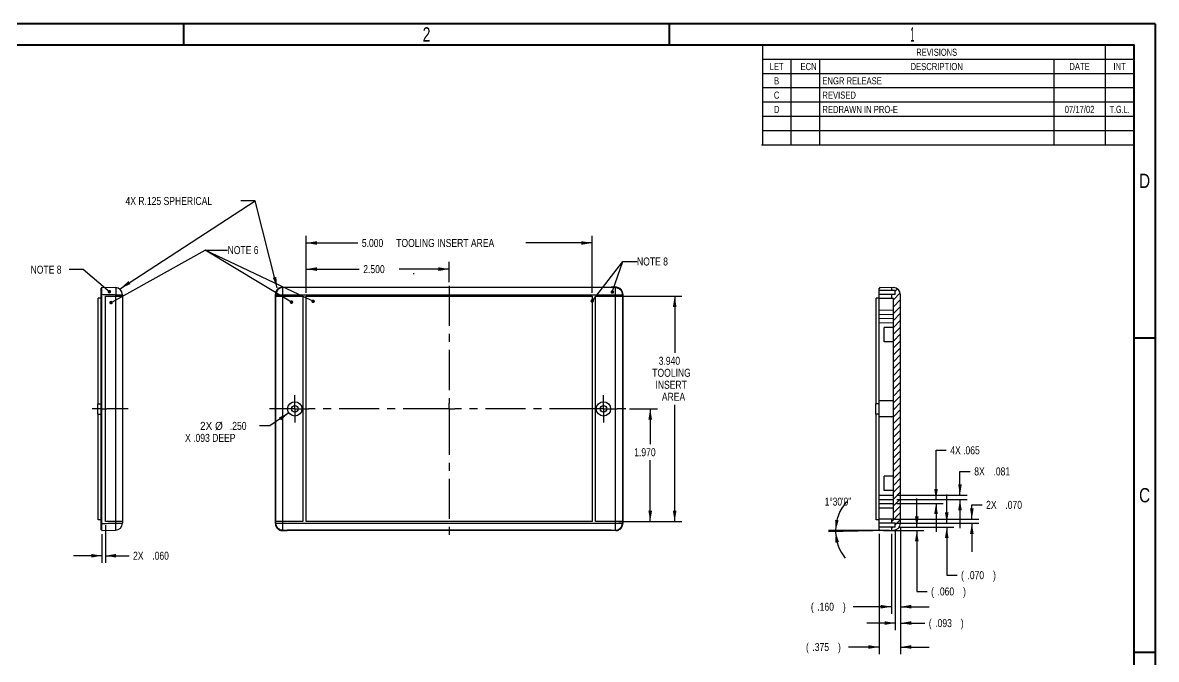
# Model space of a CAD drawing. Extents: x 0.7 to 34.8, y 0.4 to 22.5.
# Drawn here: x 14.93 to 34.77, y 11.38 to 22.52 of the extents above; entities that cross this region are included whole.
import ezdxf
from ezdxf.enums import TextEntityAlignment as Align

# ---------------------------------------------------------------- set-up
doc = ezdxf.new("R2010")
doc.units = 0
doc.header["$LTSCALE"] = 1.87
doc.header["$MEASUREMENT"] = 0
doc.linetypes.add('CENTER', pattern=[0.6, 0.375, -0.075, 0.075, -0.075])
doc.linetypes.add('PHANTOM', pattern=[0.8, 0.45, -0.05, 0.1, -0.05, 0.1, -0.05])
doc.layers.get('0').update_dxf_attribs({"linetype": 'CONTINUOUS'})
for name, color, linetype in [('5_ALL_CURVES', 7, 'CONTINUOUS'), ('8_ALL_NOTES_BALLOONS_SYMBOLS_GT', 7, 'CONTINUOUS'), ('DEFAULT_1', 7, 'CENTER'), ('DIMS-ALL', 7, 'CONTINUOUS')]:
    doc.layers.add(name, color=color, linetype=linetype)
doc.styles.get("Standard").update_dxf_attribs({"font": 'txt', "width": 0.8})
doc.styles.add('TEXTSTYLE_1', font='txt', dxfattribs={"width": 0.8})
doc.dimstyles.new('DIMSTYLE_1', dxfattribs={"dimtxt": 0.14, "dimasz": 0.1875, "dimexe": 0.18, "dimexo": 0.0625, "dimgap": 0.09, "dimtad": 0, "dimtih": 1, "dimtoh": 1, "dimdec": 3, "dimzin": 4, "dimtxsty": 'STANDARD', "dimblk": '_ARROW_FILLED', "dimblk1": '_ARROW_FILLED', "dimblk2": '_ARROW_FILLED', "dimcen": 0.09, "dimazin": 3, "dimtfac": 1, "dimtdec": 3, "dimtofl": 0, "dimtmove": 0, "dimatfit": 3, "dimtolj": 1, "dimtzin": 4})
doc.dimstyles.new('DIMSTYLE_3', dxfattribs={"dimtxt": 0.14, "dimasz": 0.1875, "dimexe": 0.18, "dimexo": 0.0625, "dimgap": 0.09, "dimtad": 0, "dimtih": 1, "dimtoh": 1, "dimdec": 1, "dimzin": 4, "dimtxsty": 'STANDARD', "dimblk": '_ARROW_FILLED', "dimblk1": '_ARROW_FILLED', "dimblk2": '_ARROW_FILLED', "dimcen": 0.09, "dimazin": 3, "dimtfac": 1, "dimtdec": 1, "dimtofl": 0, "dimtmove": 0, "dimatfit": 3, "dimtolj": 1, "dimtzin": 4})
doc.dimstyles.new('DIMSTYLE_4', dxfattribs={"dimtxt": 0.14, "dimasz": 0.1875, "dimexe": 0.18, "dimexo": 0.0625, "dimgap": 0.09, "dimtad": 0, "dimtih": 1, "dimtoh": 1, "dimdec": 3, "dimzin": 4, "dimtxsty": 'STANDARD', "dimblk": '_ARROW_FILLED', "dimblk1": '_ARROW_FILLED', "dimblk2": '_ARROW_FILLED', "dimcen": 0.09, "dimazin": 3, "dimtfac": 1, "dimtdec": 3, "dimtofl": 0, "dimtmove": 0, "dimatfit": 3, "dimtolj": 1, "dimtzin": 4})

# ---------------------------------------------------------------- blocks, each defined once
blk = doc.blocks.new('_ARROW_FILLED')
at = {"color": 0, "linetype": 'BYBLOCK'}
blk.add_solid([(0, 0), (-1, 0.17), (-1, -0.17)], dxfattribs=at)
blk = doc.blocks.new('*D15')
at = {"layer": 'DIMS-ALL', "color": 2, "linetype": 'CONTINUOUS'}
for p, q in [((31.101, 13.76), (31.101, 14.26)), ((30.262, 13.76), (31.226, 13.76)), ((30.262, 13.69), (31.226, 13.69)), ((31.101, 13.69), (31.101, 12.851)), ((31.101, 12.851), (31.281, 12.851))]:
    blk.add_line(p, q, dxfattribs=at)
at = {"layer": 'DIMS-ALL', "color": 2, "linetype": 'CONTINUOUS', "xscale": 0.1875, "yscale": 0.1875, "zscale": 0.1875}
for p, rotation in [((31.101, 13.76), 270), ((31.101, 13.69), 90)]:
    blk.add_blockref('_ARROW_FILLED', p, dxfattribs=dict(at, rotation=rotation))
at = {"layer": 'DIMS-ALL', "color": 2, "linetype": 'CONTINUOUS', "width": 0.8}
for s, p in [('(', (31.351, 12.781)), ('.070', (31.463, 12.781)), (')', (31.911, 12.781))]:
    blk.add_text(s, height=0.14, dxfattribs=at).set_placement(p)
blk = doc.blocks.new('*D16')
at = {"layer": 'DIMS-ALL', "color": 2, "linetype": 'CONTINUOUS'}
for p, q in [((31.54, 13.83), (31.54, 14.081)), ((31.54, 14.081), (31.72, 14.081)), ((30.195, 13.83), (31.665, 13.83)), ((30.195, 13.76), (31.665, 13.76)), ((31.54, 13.76), (31.54, 13.26))]:
    blk.add_line(p, q, dxfattribs=at)
at = {"layer": 'DIMS-ALL', "color": 2, "linetype": 'CONTINUOUS', "xscale": 0.1875, "yscale": 0.1875, "zscale": 0.1875}
for p, rotation in [((31.54, 13.83), 270), ((31.54, 13.76), 90)]:
    blk.add_blockref('_ARROW_FILLED', p, dxfattribs=dict(at, rotation=rotation))
at = {"layer": 'DIMS-ALL', "color": 2, "linetype": 'CONTINUOUS', "width": 0.8}
for s, p in [('2X ', (31.79, 14.011)), ('.070', (32.126, 14.011))]:
    blk.add_text(s, height=0.14, dxfattribs=at).set_placement(p)
blk = doc.blocks.new('*D17')
at = {"layer": 'DIMS-ALL', "color": 2, "linetype": 'CONTINUOUS'}
for p, q in [((30.577, 13.69), (30.577, 14.19)), ((30.262, 13.69), (30.702, 13.69)), ((29.995, 13.631), (30.702, 13.631)), ((30.577, 13.631), (30.577, 12.566)), ((30.577, 12.566), (30.757, 12.566))]:
    blk.add_line(p, q, dxfattribs=at)
at = {"layer": 'DIMS-ALL', "color": 2, "linetype": 'CONTINUOUS', "xscale": 0.1875, "yscale": 0.1875, "zscale": 0.1875}
for p, rotation in [((30.577, 13.69), 270), ((30.577, 13.631), 90)]:
    blk.add_blockref('_ARROW_FILLED', p, dxfattribs=dict(at, rotation=rotation))
at = {"layer": 'DIMS-ALL', "color": 2, "linetype": 'CONTINUOUS', "width": 0.8}
for s, p in [('(', (30.827, 12.496)), ('.060', (30.939, 12.496)), (')', (31.387, 12.496))]:
    blk.add_text(s, height=0.14, dxfattribs=at).set_placement(p)
blk = doc.blocks.new('*D18')
at = {"layer": 'DIMS-ALL', "color": 2, "linetype": 'CONTINUOUS'}
for p, q in [((30.293, 13.699), (30.293, 11.888)), ((30.2, 13.628), (30.2, 11.888)), ((30.2, 12.013), (29.7, 12.013)), ((30.293, 12.013), (30.717, 12.013))]:
    blk.add_line(p, q, dxfattribs=at)
at = {"layer": 'DIMS-ALL', "color": 2, "linetype": 'CONTINUOUS', "xscale": 0.1875, "yscale": 0.1875, "zscale": 0.1875}
blk.add_blockref('_ARROW_FILLED', (30.2, 12.013), dxfattribs=at)
at = {"layer": 'DIMS-ALL', "color": 2, "linetype": 'CONTINUOUS', "xscale": 0.1875, "yscale": 0.1875, "zscale": 0.1875, "rotation": 180}
blk.add_blockref('_ARROW_FILLED', (30.293, 12.013), dxfattribs=at)
at = {"layer": 'DIMS-ALL', "color": 2, "linetype": 'CONTINUOUS', "width": 0.8}
for s, p in [('(', (30.787, 11.943)), ('.093', (30.899, 11.943)), (')', (31.347, 11.943))]:
    blk.add_text(s, height=0.14, dxfattribs=at).set_placement(p)
blk = doc.blocks.new('*D19')
at = {"layer": 'DIMS-ALL', "color": 2, "linetype": 'CONTINUOUS'}
for p, q in [((30.293, 13.699), (30.293, 12.174)), ((30.133, 13.573), (30.133, 12.174)), ((30.133, 12.299), (29.466, 12.299)), ((30.293, 12.299), (30.793, 12.299))]:
    blk.add_line(p, q, dxfattribs=at)
at = {"layer": 'DIMS-ALL', "color": 2, "linetype": 'CONTINUOUS', "xscale": 0.1875, "yscale": 0.1875, "zscale": 0.1875}
blk.add_blockref('_ARROW_FILLED', (30.133, 12.299), dxfattribs=at)
at = {"layer": 'DIMS-ALL', "color": 2, "linetype": 'CONTINUOUS', "xscale": 0.1875, "yscale": 0.1875, "zscale": 0.1875, "rotation": 180}
blk.add_blockref('_ARROW_FILLED', (30.293, 12.299), dxfattribs=at)
at = {"layer": 'DIMS-ALL', "color": 2, "linetype": 'CONTINUOUS', "width": 0.8}
for s, p in [('(', (28.724, 12.229)), ('.160', (28.836, 12.229)), (')', (29.284, 12.229))]:
    blk.add_text(s, height=0.14, dxfattribs=at).set_placement(p)
blk = doc.blocks.new('*D20')
at = {"layer": 'DIMS-ALL', "color": 2, "linetype": 'CONTINUOUS'}
for p, q in [((30.913, 14.173), (30.913, 15.036)), ((30.913, 15.036), (31.093, 15.036)), ((30.23, 14.173), (31.038, 14.173)), ((30.23, 14.107), (31.038, 14.107)), ((30.913, 14.107), (30.913, 13.607))]:
    blk.add_line(p, q, dxfattribs=at)
at = {"layer": 'DIMS-ALL', "color": 2, "linetype": 'CONTINUOUS', "xscale": 0.1875, "yscale": 0.1875, "zscale": 0.1875}
for p, rotation in [((30.913, 14.173), 270), ((30.913, 14.107), 90)]:
    blk.add_blockref('_ARROW_FILLED', p, dxfattribs=dict(at, rotation=rotation))
at = {"layer": 'DIMS-ALL', "color": 2, "linetype": 'CONTINUOUS', "width": 0.8}
for s, p in [('4X', (31.163, 14.966)), ('.065', (31.387, 14.966))]:
    blk.add_text(s, height=0.14, dxfattribs=at).set_placement(p)
blk = doc.blocks.new('*D21')
at = {"layer": 'DIMS-ALL', "color": 2, "linetype": 'CONTINUOUS'}
for p, q in [((31.332, 14.253), (31.332, 14.666)), ((31.332, 14.666), (31.512, 14.666)), ((30.23, 14.253), (31.457, 14.253)), ((30.23, 14.173), (31.457, 14.173)), ((31.332, 14.173), (31.332, 13.673))]:
    blk.add_line(p, q, dxfattribs=at)
at = {"layer": 'DIMS-ALL', "color": 2, "linetype": 'CONTINUOUS', "xscale": 0.1875, "yscale": 0.1875, "zscale": 0.1875}
for p, rotation in [((31.332, 14.253), 270), ((31.332, 14.173), 90)]:
    blk.add_blockref('_ARROW_FILLED', p, dxfattribs=dict(at, rotation=rotation))
at = {"layer": 'DIMS-ALL', "color": 2, "linetype": 'CONTINUOUS', "width": 0.8}
for s, p in [('8X ', (31.582, 14.596)), ('.081', (31.918, 14.596))]:
    blk.add_text(s, height=0.14, dxfattribs=at).set_placement(p)
blk = doc.blocks.new('*D22')
at = {"layer": 'DIMS-ALL', "color": 2, "linetype": 'CONTINUOUS'}
for p, q in [((30.293, 13.699), (30.293, 11.469)), ((29.918, 13.572), (29.918, 11.469)), ((29.918, 11.594), (29.38, 11.594)), ((30.293, 11.594), (30.793, 11.594))]:
    blk.add_line(p, q, dxfattribs=at)
at = {"layer": 'DIMS-ALL', "color": 2, "linetype": 'CONTINUOUS', "xscale": 0.1875, "yscale": 0.1875, "zscale": 0.1875}
blk.add_blockref('_ARROW_FILLED', (29.918, 11.594), dxfattribs=at)
at = {"layer": 'DIMS-ALL', "color": 2, "linetype": 'CONTINUOUS', "xscale": 0.1875, "yscale": 0.1875, "zscale": 0.1875, "rotation": 180}
blk.add_blockref('_ARROW_FILLED', (30.293, 11.594), dxfattribs=at)
at = {"layer": 'DIMS-ALL', "color": 2, "linetype": 'CONTINUOUS', "width": 0.8}
for s, p in [('(', (28.638, 11.524)), ('.375', (28.75, 11.524)), (')', (29.198, 11.524))]:
    blk.add_text(s, height=0.14, dxfattribs=at).set_placement(p)
blk = doc.blocks.new('*D23')
at = {"layer": 'DIMS-ALL', "color": 2, "linetype": 'CONTINUOUS'}
for p, q in [((30.07, 13.634), (29.031, 13.607)), ((30.1, 13.63), (29.031, 13.63))]:
    blk.add_line(p, q, dxfattribs=at)
for start, end in [(138.4396, 180), (181.5, 218.9632)]:
    blk.add_arc((29.921, 13.63), 0.765, start, end, dxfattribs=at)
for points in [[(29.148, 13.82), (29.156, 13.63), (29.21, 13.812)], [(29.215, 13.429), (29.156, 13.61), (29.153, 13.42)]]:
    blk.add_solid(points, dxfattribs=at)
at = {"layer": 'DIMS-ALL', "color": 2, "linetype": 'CONTINUOUS', "width": 0.780952}
blk.add_text('1%%d30\'0"', height=0.14, dxfattribs=at).set_placement((28.966, 14.068))
blk = doc.blocks.new('*D34')
at = {"layer": 'DIMS-ALL', "color": 2, "linetype": 'CONTINUOUS'}
for p, q in [((19.591, 15.69), (19.257, 15.463)), ((19.257, 15.463), (19.077, 15.463))]:
    blk.add_line(p, q, dxfattribs=at)
at = {"layer": 'DIMS-ALL', "color": 2, "linetype": 'CONTINUOUS', "xscale": 0.1875, "yscale": 0.1875, "zscale": 0.1875, "rotation": 34.167614}
blk.add_blockref('_ARROW_FILLED', (19.591, 15.69), dxfattribs=at)
at = {"layer": 'DIMS-ALL', "color": 2, "linetype": 'CONTINUOUS'}
for s, width, p in [('2X %%c', 0.933333, (18.037, 15.393)), ('.250', 0.8, (18.559, 15.393)), ('X .093 DEEP', 0.8, (17.775, 15.183))]:
    blk.add_text(s, height=0.14, dxfattribs=dict(at, width=width)).set_placement(p)
blk = doc.blocks.new('*D50')
at = {"layer": 'DIMS-ALL', "color": 2, "linetype": 'CONTINUOUS'}
for p, q in [((25.549, 15.76), (26.038, 15.76)), ((25.913, 15.76), (25.913, 15.142)), ((25.913, 13.79), (25.913, 14.862)), ((25.484, 13.79), (26.038, 13.79))]:
    blk.add_line(p, q, dxfattribs=at)
at = {"layer": 'DIMS-ALL', "color": 2, "linetype": 'CONTINUOUS', "xscale": 0.1875, "yscale": 0.1875, "zscale": 0.1875}
for p, rotation in [((25.913, 15.76), 90), ((25.913, 13.79), 270)]:
    blk.add_blockref('_ARROW_FILLED', p, dxfattribs=dict(at, rotation=rotation))
at = {"layer": 'DIMS-ALL', "color": 2, "linetype": 'CONTINUOUS', "width": 0.8}
blk.add_text('1.970', height=0.14, dxfattribs=at).set_placement((25.633, 14.932))
blk = doc.blocks.new('*D51')
at = {"layer": 'DIMS-ALL', "color": 2, "linetype": 'CONTINUOUS'}
for p, q in [((25.364, 17.73), (26.466, 17.73)), ((26.341, 17.73), (26.341, 16.742)), ((26.341, 13.79), (26.341, 15.832)), ((25.364, 13.79), (26.466, 13.79))]:
    blk.add_line(p, q, dxfattribs=at)
at = {"layer": 'DIMS-ALL', "color": 2, "linetype": 'CONTINUOUS', "xscale": 0.1875, "yscale": 0.1875, "zscale": 0.1875}
for p, rotation in [((26.341, 17.73), 90), ((26.341, 13.79), 270)]:
    blk.add_blockref('_ARROW_FILLED', p, dxfattribs=dict(at, rotation=rotation))
at = {"layer": 'DIMS-ALL', "color": 2, "linetype": 'CONTINUOUS', "width": 0.8}
for s, p in [('3.940', (26.061, 16.532)), ('TOOLING', (25.949, 16.322)), ('INSERT', (26.005, 16.112)), ('AREA', (26.117, 15.902))]:
    blk.add_text(s, height=0.14, dxfattribs=at).set_placement(p)
blk = doc.blocks.new('*D52')
at = {"layer": 'DIMS-ALL', "color": 2, "linetype": 'CONTINUOUS'}
for p, q in [((19.895, 17.793), (19.895, 18.331)), ((22.395, 17.975), (22.395, 18.331)), ((19.895, 18.206), (20.823, 18.206)), ((22.395, 18.206), (21.523, 18.206))]:
    blk.add_line(p, q, dxfattribs=at)
at = {"layer": 'DIMS-ALL', "color": 2, "linetype": 'CONTINUOUS', "xscale": 0.1875, "yscale": 0.1875, "zscale": 0.1875, "rotation": 180}
blk.add_blockref('_ARROW_FILLED', (19.895, 18.206), dxfattribs=at)
at = {"layer": 'DIMS-ALL', "color": 2, "linetype": 'CONTINUOUS', "xscale": 0.1875, "yscale": 0.1875, "zscale": 0.1875}
blk.add_blockref('_ARROW_FILLED', (22.395, 18.206), dxfattribs=at)
at = {"layer": 'DIMS-ALL', "color": 2, "linetype": 'CONTINUOUS', "width": 0.8}
blk.add_text('2.500', height=0.14, dxfattribs=at).set_placement((20.893, 18.136))
blk = doc.blocks.new('*D53')
at = {"layer": 'DIMS-ALL', "color": 2, "linetype": 'CONTINUOUS'}
for p, q in [((19.895, 17.793), (19.895, 18.788)), ((19.895, 18.663), (20.798, 18.663)), ((24.895, 18.663), (23.738, 18.663)), ((24.895, 17.793), (24.895, 18.788))]:
    blk.add_line(p, q, dxfattribs=at)
at = {"layer": 'DIMS-ALL', "color": 2, "linetype": 'CONTINUOUS', "xscale": 0.1875, "yscale": 0.1875, "zscale": 0.1875, "rotation": 180}
blk.add_blockref('_ARROW_FILLED', (19.895, 18.663), dxfattribs=at)
at = {"layer": 'DIMS-ALL', "color": 2, "linetype": 'CONTINUOUS', "xscale": 0.1875, "yscale": 0.1875, "zscale": 0.1875}
blk.add_blockref('_ARROW_FILLED', (24.895, 18.663), dxfattribs=at)
at = {"layer": 'DIMS-ALL', "color": 2, "linetype": 'CONTINUOUS', "width": 0.8}
for s, p in [('5.000', (20.868, 18.593)), (' TOOLING INSERT AREA', (21.428, 18.593))]:
    blk.add_text(s, height=0.14, dxfattribs=at).set_placement(p)
blk = doc.blocks.new('*D54')
at = {"layer": 'DIMS-ALL', "color": 2, "linetype": 'CONTINUOUS'}
for p, q in [((16.381, 13.728), (16.381, 13.066)), ((16.321, 13.568), (16.321, 13.066)), ((16.321, 13.191), (15.821, 13.191)), ((16.381, 13.191), (16.795, 13.191))]:
    blk.add_line(p, q, dxfattribs=at)
at = {"layer": 'DIMS-ALL', "color": 2, "linetype": 'CONTINUOUS', "xscale": 0.1875, "yscale": 0.1875, "zscale": 0.1875}
blk.add_blockref('_ARROW_FILLED', (16.321, 13.191), dxfattribs=at)
at = {"layer": 'DIMS-ALL', "color": 2, "linetype": 'CONTINUOUS', "xscale": 0.1875, "yscale": 0.1875, "zscale": 0.1875, "rotation": 180}
blk.add_blockref('_ARROW_FILLED', (16.381, 13.191), dxfattribs=at)
at = {"layer": 'DIMS-ALL', "color": 2, "linetype": 'CONTINUOUS', "width": 0.8}
for s, p in [('2X ', (16.865, 13.121)), ('.060', (17.201, 13.121))]:
    blk.add_text(s, height=0.14, dxfattribs=at).set_placement(p)

msp = doc.modelspace()

# ---------------------------------------------------------------- linework, layer by layer
at = {"color": 7, "linetype": 'CONTINUOUS'}
for p, q in [((34.3925, 22.125), (27.8575, 22.125)), ((27.875, 22.125), (27.875, 20.375)), ((33.875, 22.125), (33.875, 20.375)), ((34.375, 22.125), (34.375, 20.375)), ((34.375, 21.875), (27.875, 21.875)), ((28.375, 21.875), (28.375, 20.375)), ((28.875, 21.875), (28.875, 20.375)), ((32.975, 21.875), (32.975, 20.375)), ((34.375, 21.625), (27.875, 21.625)), ((34.375, 21.375), (27.875, 21.375)), ((34.375, 21.125), (27.875, 21.125)), ((34.375, 20.875), (27.875, 20.875)), ((34.375, 20.625), (27.875, 20.625)), ((34.3925, 20.375), (27.8575, 20.375)), ((16.3061, 13.6451), (16.3061, 17.8751)), ((16.3211, 17.8751), (16.3061, 17.8751)), ((16.3211, 13.6305), (16.3211, 17.8897)), ((16.3211, 17.8897), (16.5594, 17.8835)), ((19.4801, 17.8897), (19.56, 17.8897)), ((19.4883, 13.6368), (19.4883, 17.8835)), ((25.3013, 17.8835), (19.4883, 17.8835)), ((19.56, 17.8897), (19.5617, 17.8845)), ((25.228, 17.8845), (19.5617, 17.8845)), ((25.2297, 17.8897), (25.228, 17.8845)), ((25.3096, 17.8897), (25.2297, 17.8897)), ((25.3013, 17.8835), (25.3013, 13.6368)), ((29.9175, 13.6451), (29.9175, 17.8751)), ((29.9175, 17.8751), (29.9325, 17.8751)), ((29.9325, 17.8897), (29.9325, 17.8751)), ((29.9325, 17.8897), (30.1708, 17.8835)), ((30.1325, 17.8845), (30.1325, 17.8301)), ((16.2561, 15.8501), (16.2561, 17.7001)), ((16.3061, 17.7001), (16.2561, 17.7001)), ((16.3211, 17.7651), (16.3061, 17.7651)), ((16.5625, 13.7617), (16.5625, 17.7585)), ((16.5625, 17.7585), (16.6811, 17.7585)), ((16.6811, 17.7585), (16.6811, 13.7617)), ((19.3551, 13.7555), (19.3551, 17.7647)), ((19.3635, 13.7617), (19.3635, 17.7585)), ((19.3635, 17.7585), (25.4262, 17.7585)), ((25.4262, 17.7585), (25.4262, 13.7617)), ((25.4346, 17.7647), (25.4346, 13.7555)), ((29.8675, 15.8501), (29.8675, 17.7001)), ((29.9175, 17.7001), (29.8675, 17.7001)), ((30.1995, 17.8301), (29.9175, 17.8301)), ((30.1995, 17.7601), (29.9175, 17.7601)), ((30.1675, 17.6901), (29.9175, 17.6901)), ((30.1325, 17.7601), (30.1325, 17.6901)), ((30.1675, 13.8301), (30.1675, 17.6901)), ((30.1995, 17.7601), (30.1995, 17.8301)), ((30.2925, 13.7617), (30.2925, 17.7585)), ((29.9175, 17.4891), (30.1675, 17.4935)), ((29.9175, 17.4171), (30.1675, 17.4128)), ((29.9175, 17.3431), (30.1675, 17.3475)), ((29.9175, 17.2711), (30.1675, 17.2668)), ((30.0075, 16.9347), (30.0075, 17.1847)), ((30.1675, 17.1847), (30.0075, 17.1847)), ((30.1675, 16.9347), (30.0075, 16.9347)), ((30.1675, 15.9001), (29.9175, 15.9001)), ((16.2511, 15.6702), (16.2511, 15.8501)), ((16.2511, 15.8501), (16.3061, 15.8501)), ((16.2511, 15.6701), (16.3061, 15.6701)), ((16.2561, 13.8201), (16.2561, 15.6701)), ((29.8625, 15.6702), (29.8625, 15.8501)), ((29.9175, 15.8501), (29.8625, 15.8501)), ((29.9175, 15.6701), (29.8625, 15.6701)), ((29.8675, 13.8201), (29.8675, 15.6701)), ((30.1675, 15.6201), (29.9175, 15.6201)), ((30.1675, 14.5847), (30.0075, 14.5847)), ((30.0075, 14.3347), (30.0075, 14.5847)), ((30.1675, 14.3347), (30.0075, 14.3347)), ((29.9175, 14.2491), (30.1675, 14.2535)), ((29.9175, 14.1771), (30.1675, 14.1728)), ((29.9175, 14.1031), (30.1675, 14.1075)), ((29.9175, 14.0311), (30.1675, 14.0268)), ((16.3061, 13.8201), (16.2561, 13.8201)), ((16.3211, 13.7551), (16.3061, 13.7551)), ((16.5625, 13.7617), (16.6811, 13.7617)), ((19.3635, 13.7617), (25.4262, 13.7617)), ((29.9175, 13.8201), (29.8675, 13.8201)), ((30.1675, 13.8301), (29.9175, 13.8301)), ((30.1995, 13.7601), (29.9175, 13.7601)), ((30.1995, 13.6901), (29.9175, 13.6901)), ((30.1325, 13.8301), (30.1325, 13.7601)), ((30.1325, 13.6901), (30.1325, 13.6358)), ((30.1995, 13.6901), (30.1995, 13.7601)), ((16.3211, 13.6451), (16.3061, 13.6451)), ((16.3211, 13.6305), (16.5594, 13.6368)), ((19.4801, 13.6305), (19.56, 13.6305)), ((19.4883, 13.6368), (25.3013, 13.6368)), ((19.56, 13.6305), (19.5617, 13.6358)), ((25.228, 13.6358), (19.5617, 13.6358)), ((25.2297, 13.6305), (25.228, 13.6358)), ((25.3096, 13.6305), (25.2297, 13.6305)), ((29.9175, 13.6451), (29.9325, 13.6451)), ((29.9325, 13.6451), (29.9325, 13.6305)), ((29.9325, 13.6305), (30.1708, 13.6368))]:
    msp.add_line(p, q, dxfattribs=at)
at = {"color": 2, "linetype": 'CONTINUOUS'}
for p, q in [((30.1325, 17.8731), (30.1436, 17.8842)), ((30.1995, 17.8199), (30.2394, 17.8598)), ((30.1325, 17.7529), (30.1397, 17.7601)), ((30.1675, 17.6677), (30.2886, 17.7888)), ((30.1675, 17.5475), (30.2925, 17.6725)), ((30.1675, 17.4273), (30.2925, 17.5523)), ((30.1675, 17.3071), (30.2925, 17.4321)), ((30.1675, 17.1868), (30.2925, 17.3118)), ((30.1675, 17.0666), (30.2925, 17.1916)), ((30.1675, 16.9464), (30.2925, 17.0714)), ((30.1675, 16.8262), (30.2925, 16.9512)), ((30.1675, 16.706), (30.2925, 16.831)), ((30.1675, 16.5858), (30.2925, 16.7108)), ((30.1675, 16.4656), (30.2925, 16.5906)), ((30.1675, 16.3454), (30.2925, 16.4704)), ((30.1675, 16.2252), (30.2925, 16.3502)), ((30.1675, 16.105), (30.2925, 16.23)), ((30.1675, 15.9848), (30.2925, 16.1098)), ((30.1675, 15.8646), (30.2925, 15.9896)), ((30.1675, 15.7443), (30.2925, 15.8693)), ((30.1675, 15.6241), (30.2925, 15.7491)), ((30.1675, 15.5039), (30.2925, 15.6289)), ((30.1675, 15.3837), (30.2925, 15.5087)), ((30.1675, 15.2635), (30.2925, 15.3885)), ((30.1675, 15.1433), (30.2925, 15.2683)), ((30.1675, 15.0231), (30.2925, 15.1481)), ((30.1675, 14.9029), (30.2925, 15.0279)), ((30.1675, 14.7827), (30.2925, 14.9077)), ((30.1675, 14.6625), (30.2925, 14.7875)), ((30.1675, 14.5423), (30.2925, 14.6673)), ((30.1675, 14.4221), (30.2925, 14.5471)), ((30.1675, 14.3018), (30.2925, 14.4268)), ((30.1675, 14.1816), (30.2925, 14.3066)), ((30.1675, 14.0614), (30.2925, 14.1864)), ((30.1325, 13.786), (30.2925, 13.946)), ((30.1675, 13.9412), (30.2925, 14.0662)), ((30.1325, 13.6658), (30.1568, 13.6901)), ((30.1995, 13.7328), (30.2925, 13.8258))]:
    msp.add_line(p, q, dxfattribs=at)
at = {"color": 7, "linetype": 'PHANTOM', "const_width": 0.035}
for points in [[(0.75, 22.5), (34.75, 22.5)], [(34.75, 0.5), (34.75, 22.5)]]:
    msp.add_lwpolyline(points, dxfattribs=at)
at = {"color": 7, "linetype": 'CONTINUOUS', "const_width": 0.035}
for points in [[(17.75, 22.125), (17.75, 22.5)], [(26.25, 22.125), (26.25, 22.5)], [(1.125, 22.125), (34.375, 22.125)], [(34.375, 0.875), (34.375, 22.125)], [(34.375, 17), (34.75, 17)], [(34.375, 11.5), (34.75, 11.5)]]:
    msp.add_lwpolyline(points, dxfattribs=at)
at = {"color": 7, "linetype": 'CONTINUOUS'}
for centre, radius in [((19.6948, 15.7601), 0.125), ((25.0948, 15.7601), 0.125), ((19.6948, 15.7601), 0.058), ((25.0948, 15.7601), 0.058)]:
    msp.add_circle(centre, radius, dxfattribs=at)
for centre, start, end in [((16.5561, 17.7585), 0, 88.5), ((30.1675, 17.7585), 0, 88.5), ((16.5561, 13.7617), 271.5, 360), ((30.1675, 13.7617), 271.5, 360)]:
    msp.add_arc(centre, 0.125, start, end, dxfattribs=at)
for points, knots in [([(16.5594, 17.8835), (16.5609, 17.8835), (16.5608, 17.8749), (16.5627, 17.8652), (16.5629, 17.8444), (16.5634, 17.8197), (16.5631, 17.7901), (16.5627, 17.7693), (16.5625, 17.7585)], [0, 0, 0, 0, 0.0363312, 0.1365715, 0.2952804, 0.5018603, 0.742274, 1, 1, 1, 1]), ([(19.4801, 17.8897), (19.4692, 17.8897), (19.4473, 17.8869), (19.4168, 17.8742), (19.3907, 17.8542), (19.3706, 17.828), (19.358, 17.7976), (19.3551, 17.7756), (19.3551, 17.7647)], [0, 0, 0, 0, 0.1658209, 0.3346602, 0.4997718, 0.6649632, 0.833951, 1, 1, 1, 1]), ([(19.4883, 17.8835), (19.4775, 17.8835), (19.4557, 17.8806), (19.4253, 17.8679), (19.3991, 17.8478), (19.379, 17.8217), (19.3664, 17.7912), (19.3635, 17.7694), (19.3635, 17.7585)], [0, 0, 0, 0, 0.1664338, 0.3331027, 0.4998718, 0.6666752, 0.8334382, 1, 1, 1, 1]), ([(19.4801, 17.8897), (19.4806, 17.889), (19.4821, 17.8874), (19.4849, 17.8854), (19.4871, 17.8841), (19.4883, 17.8835)], [0, 0, 0, 0, 0.269937, 0.600732, 1, 1, 1, 1]), ([(25.3096, 17.8897), (25.3091, 17.889), (25.3076, 17.8874), (25.3048, 17.8854), (25.3026, 17.8841), (25.3013, 17.8835)], [0, 0, 0, 0, 0.269937, 0.600732, 1, 1, 1, 1]), ([(25.3013, 17.8835), (25.3122, 17.8835), (25.334, 17.8806), (25.3644, 17.8679), (25.3906, 17.8478), (25.4106, 17.8217), (25.4233, 17.7912), (25.4262, 17.7694), (25.4262, 17.7585)], [0, 0, 0, 0, 0.1665281, 0.3331579, 0.499847, 0.666577, 0.8333189, 1, 1, 1, 1]), ([(25.4346, 17.7647), (25.4346, 17.7756), (25.4317, 17.7976), (25.419, 17.828), (25.399, 17.8541), (25.3728, 17.8742), (25.3424, 17.8869), (25.3204, 17.8897), (25.3096, 17.8897)], [0, 0, 0, 0, 0.1661839, 0.3350386, 0.5001505, 0.6653414, 0.8343131, 1, 1, 1, 1]), ([(16.3211, 17.7647), (16.3479, 17.7641), (16.4016, 17.7627), (16.482, 17.7606), (16.5356, 17.7592), (16.5625, 17.7585)], [0, 0, 0, 0, 0.3334515, 0.6667976, 1, 1, 1, 1]), ([(19.3551, 17.7647), (19.3557, 17.764), (19.3571, 17.7625), (19.36, 17.7604), (19.3622, 17.7592), (19.3635, 17.7585)], [0, 0, 0, 0, 0.2693983, 0.6002534, 1, 1, 1, 1]), ([(25.4346, 17.7647), (25.434, 17.764), (25.4325, 17.7625), (25.4297, 17.7604), (25.4274, 17.7592), (25.4262, 17.7585)], [0, 0, 0, 0, 0.2693983, 0.6002534, 1, 1, 1, 1]), ([(16.3211, 13.7555), (16.3479, 13.7562), (16.4016, 13.7576), (16.482, 13.7596), (16.5356, 13.761), (16.5625, 13.7617)], [0, 0, 0, 0, 0.3334515, 0.6667976, 1, 1, 1, 1]), ([(16.5594, 13.6368), (16.5609, 13.6368), (16.5608, 13.6453), (16.5627, 13.655), (16.5629, 13.6758), (16.5634, 13.7006), (16.5631, 13.7302), (16.5627, 13.7509), (16.5625, 13.7617)], [0, 0, 0, 0, 0.0363716, 0.1366153, 0.2952531, 0.5017268, 0.7420927, 1, 1, 1, 1]), ([(19.3551, 13.7555), (19.3557, 13.7563), (19.3571, 13.7578), (19.36, 13.7598), (19.3622, 13.7611), (19.3635, 13.7617)], [0, 0, 0, 0, 0.2693983, 0.6002534, 1, 1, 1, 1]), ([(19.3551, 13.7555), (19.3551, 13.7447), (19.358, 13.7227), (19.3706, 13.6922), (19.3907, 13.6661), (19.4168, 13.646), (19.4473, 13.6334), (19.4693, 13.6305), (19.4801, 13.6305)], [0, 0, 0, 0, 0.1661839, 0.3350386, 0.5001505, 0.6653414, 0.8343131, 1, 1, 1, 1]), ([(19.4883, 13.6368), (19.4775, 13.6368), (19.4557, 13.6397), (19.4253, 13.6523), (19.3991, 13.6724), (19.379, 13.6986), (19.3664, 13.729), (19.3635, 13.7508), (19.3635, 13.7617)], [0, 0, 0, 0, 0.1665281, 0.3331579, 0.499847, 0.666577, 0.8333189, 1, 1, 1, 1]), ([(25.3013, 13.6368), (25.3122, 13.6368), (25.334, 13.6397), (25.3644, 13.6523), (25.3906, 13.6724), (25.4106, 13.6986), (25.4233, 13.729), (25.4262, 13.7509), (25.4262, 13.7617)], [0, 0, 0, 0, 0.1664338, 0.3331027, 0.4998718, 0.6666752, 0.8334382, 1, 1, 1, 1]), ([(25.3096, 13.6305), (25.3204, 13.6305), (25.3424, 13.6334), (25.3728, 13.646), (25.399, 13.6661), (25.419, 13.6922), (25.4317, 13.7227), (25.4346, 13.7447), (25.4346, 13.7555)], [0, 0, 0, 0, 0.1658209, 0.3346602, 0.4997718, 0.6649632, 0.833951, 1, 1, 1, 1]), ([(25.4346, 13.7555), (25.434, 13.7563), (25.4325, 13.7578), (25.4297, 13.7598), (25.4274, 13.7611), (25.4262, 13.7617)], [0, 0, 0, 0, 0.2693983, 0.6002534, 1, 1, 1, 1]), ([(19.4801, 13.6305), (19.4806, 13.6313), (19.4821, 13.6328), (19.4849, 13.6349), (19.4871, 13.6361), (19.4883, 13.6368)], [0, 0, 0, 0, 0.269937, 0.600732, 1, 1, 1, 1]), ([(25.3096, 13.6305), (25.3091, 13.6313), (25.3076, 13.6328), (25.3048, 13.6349), (25.3026, 13.6361), (25.3013, 13.6368)], [0, 0, 0, 0, 0.269937, 0.600732, 1, 1, 1, 1])]:
    msp.add_open_spline(points, degree=3, knots=knots, dxfattribs=at)
at = {"layer": '5_ALL_CURVES', "color": 40, "linetype": 'CONTINUOUS'}
for p, q in [((16.3811, 13.79), (16.3811, 17.7302)), ((16.3811, 17.7302), (16.6811, 17.7302)), ((19.3565, 13.79), (19.3565, 17.7302)), ((19.3565, 17.7302), (19.8346, 17.7302)), ((19.8346, 17.7302), (19.8346, 13.79)), ((19.8946, 13.79), (19.8946, 17.7302)), ((19.8946, 17.7302), (24.8951, 17.7302)), ((24.8951, 17.7302), (24.8951, 13.79)), ((24.9551, 17.7302), (25.4332, 17.7302)), ((24.9551, 13.79), (24.9551, 17.7302)), ((25.4332, 17.7302), (25.4332, 13.79)), ((16.6811, 13.79), (16.3811, 13.79)), ((19.8346, 13.79), (19.3565, 13.79)), ((24.8951, 13.79), (19.8946, 13.79)), ((25.4332, 13.79), (24.9551, 13.79))]:
    msp.add_line(p, q, dxfattribs=at)
at = {"layer": '8_ALL_NOTES_BALLOONS_SYMBOLS_GT', "color": 2, "linetype": 'CONTINUOUS'}
for p, q in [((16.6446, 17.8677), (18.9993, 19.3982)), ((18.9993, 19.3982), (18.7493, 19.3982)), ((18.9993, 19.3982), (18.7493, 19.3982)), ((19.3878, 17.8795), (18.9993, 19.3982)), ((16.5071, 17.6357), (18.1281, 18.5388)), ((18.1281, 18.5388), (18.5194, 18.5388)), ((19.61, 17.6449), (18.1281, 18.5388)), ((18.1281, 18.5388), (18.5194, 18.5388)), ((19.9866, 17.6556), (18.1281, 18.5388)), ((18.1281, 18.5388), (18.5194, 18.5388)), ((24.9182, 17.6744), (25.4324, 18.3392)), ((25.2604, 17.8354), (25.4324, 18.3392)), ((25.4324, 18.3392), (25.6824, 18.3392)), ((25.4324, 18.3392), (25.6824, 18.3392)), ((15.9948, 18.1964), (15.7448, 18.1964)), ((16.4261, 17.8305), (15.9948, 18.1964))]:
    msp.add_line(p, q, dxfattribs=at)
at = {"layer": '8_ALL_NOTES_BALLOONS_SYMBOLS_GT', "color": 7, "linetype": 'CONTINUOUS'}
for p, q in [((21.7744, 18.1347), (21.7744, 18.1188)), ((22.3953, 17.7297), (21.1452, 17.7297)), ((30.1623, 13.6302), (30.2921, 13.6302))]:
    msp.add_line(p, q, dxfattribs=at)
at = {"layer": '8_ALL_NOTES_BALLOONS_SYMBOLS_GT', "color": 2, "linetype": 'CONTINUOUS', "const_width": 0.0312}
for points in [[(16.4343, 17.8102, 1), (16.4656, 17.8102, 1)], [(19.6212, 17.6287, 1), (19.6524, 17.6287, 1)], [(19.9992, 17.6422, 1), (20.0304, 17.6422, 1)], [(24.8834, 17.6497, 1), (24.9147, 17.6497, 1)], [(25.2347, 17.8058, 1), (25.2659, 17.8058, 1)], [(16.4642, 17.6205, 1), (16.4954, 17.6205, 1)]]:
    msp.add_lwpolyline(points, format="xyb", close=True, dxfattribs=at)
at = {"layer": '8_ALL_NOTES_BALLOONS_SYMBOLS_GT', "color": 2, "linetype": 'CONTINUOUS'}
for points in [[(19.3111, 18.0534), (19.3878, 17.8795), (19.3716, 18.0689)], [(16.7848, 17.9961), (16.6446, 17.8677), (16.8189, 17.9437)]]:
    msp.add_solid(points, dxfattribs=at)
at = {"layer": 'DEFAULT_1', "color": 2, "linetype": 'CENTER'}
for p, q in [((22.3948, 17.9126), (22.3948, 15.8602)), ((19.6948, 15.9501), (19.6948, 16.0001)), ((19.6948, 15.7601), (19.6948, 15.9501)), ((25.0948, 15.9501), (25.0948, 16.0001)), ((25.0948, 15.7601), (25.0948, 15.9501)), ((16.206, 15.7601), (16.1511, 15.7601)), ((16.3061, 15.7601), (16.206, 15.7601)), ((16.3061, 15.7601), (16.4062, 15.7601)), ((16.7811, 15.7601), (16.4062, 15.7601)), ((19.4548, 15.7601), (19.2511, 15.7601)), ((19.5048, 15.7601), (19.4548, 15.7601)), ((19.6948, 15.7601), (19.5048, 15.7601)), ((19.6948, 15.7601), (19.6948, 15.5201)), ((19.6948, 15.7601), (19.9348, 15.7601)), ((22.2947, 15.7601), (19.9348, 15.7601)), ((22.3948, 15.7601), (22.2947, 15.7601)), ((22.3948, 15.7601), (22.3948, 15.8602)), ((22.3948, 15.7601), (22.3948, 15.66)), ((22.3948, 15.7601), (22.4949, 15.7601)), ((24.8548, 15.7601), (22.4949, 15.7601)), ((24.9048, 15.7601), (24.8548, 15.7601)), ((25.0948, 15.7601), (24.9048, 15.7601)), ((25.0948, 15.7601), (25.3348, 15.7601)), ((25.0948, 15.7601), (25.0948, 15.5201)), ((25.4864, 15.7601), (25.3348, 15.7601)), ((22.3948, 15.66), (22.3948, 13.5266))]:
    msp.add_line(p, q, dxfattribs=at)

# ---------------------------------------------------------------- texts
at = {"color": 2, "linetype": 'CONTINUOUS', "style": 'TEXTSTYLE_1'}
for s, height, width, p in [('2', 0.25, 0.733333, (22, 22.1875)), ('1', 0.25, 0.333333, (30.5, 22.1875)), ('REVISIONS', 0.125, 0.655556, (30.925, 21.9375)), ('D', 0.25, 0.8, (34.5625, 19.625)), ('C', 0.25, 0.8, (34.5625, 14.125))]:
    msp.add_text(s, height=height, dxfattribs=dict(at, width=width)).set_placement(p, align=Align.CENTER)
at = {"color": 2, "linetype": 'CONTINUOUS'}
for s, width, p in [('LET', 0.8, (28.125, 21.6875)), ('DESCRIPTION', 0.8, (30.925, 21.6875)), ('DATE', 0.8, (33.425, 21.6875)), ('INT', 0.8, (34.125, 21.6875)), ('B', 0.8, (28.125, 21.4375)), ('C', 0.8, (28.125, 21.1875)), ('D', 0.8, (28.125, 20.9375)), ('07/17/02', 0.8, (33.425, 20.9375)), ('T.G.L.', 0.6, (34.125, 20.9375))]:
    msp.add_text(s, height=0.125, dxfattribs=dict(at, width=width)).set_placement(p, align=Align.CENTER)
at = {"color": 2, "linetype": 'CONTINUOUS', "width": 0.8}
msp.add_text('ECN', height=0.125, dxfattribs=at).set_placement((28.825, 21.6875), align=Align.RIGHT)
for s, p in [('ENGR RELEASE', (28.925, 21.4375)), ('REVISED', (28.925, 21.1875)), ('REDRAWN IN PRO-E', (28.925, 20.9375))]:
    msp.add_text(s, height=0.125, dxfattribs=at).set_placement(p)
at = {"layer": '8_ALL_NOTES_BALLOONS_SYMBOLS_GT', "color": 2, "linetype": 'CONTINUOUS', "width": 0.8}
for s, p in [('4X R.125 SPHERICAL', (16.7333, 19.3282)), ('NOTE 6', (18.5194, 18.4688)), ('NOTE 8', (15.0728, 18.1264)), ('NOTE 8', (25.6824, 18.2692))]:
    msp.add_text(s, height=0.14, dxfattribs=at).set_placement(p)

# ---------------------------------------------------------------- dimensions: what is measured, and where the dimension line sits
at = {"layer": 'DIMS-ALL', "color": 2, "linetype": 'CONTINUOUS'}
for base, p1, p2, angle, text, picture, middle in [((19.89461, 18.66339), (24.89508, 17.79273), (19.89461, 17.79273), 180, '<> TOOLING INSERT AREA', '*D53', (22.26825, 18.66339)), ((26.3406, 13.79), (25.3638, 17.7302), (25.3638, 13.79), 270, '<>\\PTOOLING\\PINSERT\\PAREA', '*D51', (26.3406, 16.2873)), ((30.9127, 14.1075), (30.23, 14.1728), (30.23, 14.1075), 270, '4X<>', '*D20', (31.4987, 15.0363)), ((31.332, 14.2535), (30.23, 14.1728), (30.23, 14.2535), 90, '8X <>', '*D21', (31.974, 14.6662)), ((30.5774, 13.6305), (30.262, 13.6901), (29.995, 13.6305), 270, '(<>)', '*D17', (31.1634, 12.5656)), ((31.5398, 13.7601), (30.195, 13.8301), (30.195, 13.7601), 270, '2X <>', '*D16', (32.1818, 14.0807)), ((31.1015, 13.7601), (30.262, 13.6901), (30.262, 13.7601), 90, '(<>)', '*D15', (31.6875, 12.8515)), ((16.3211, 13.1908), (16.3811, 13.7275), (16.3211, 13.568), 180, '2X <>', '*D54', (17.2573, 13.1908))]:
    dim = msp.add_linear_dim(base=base, p1=p1, p2=p2, angle=angle, text=text, dimstyle='DIMSTYLE_1', dxfattribs=at)
    dim.commit()
    dim.dimension.update_dxf_attribs({"geometry": picture, "text_midpoint": middle, "dimtype": 160})
dim = msp.add_linear_dim(base=(22.3948, 18.2063), p1=(19.8946, 17.7927), p2=(22.3948, 17.9751), dimstyle='DIMSTYLE_1', dxfattribs=at)
dim.commit()
dim.dimension.update_dxf_attribs({"geometry": '*D52', "text_midpoint": (21.1735, 18.2063), "dimtype": 160})
dim = msp.add_diameter_dim_2p(p1=(19.5914, 15.6899), p2=(19.7983, 15.8303), text='2X <>\\PX .093 DEEP', dimstyle='DIMSTYLE_4', dxfattribs=at)
dim.commit()
dim.dimension.update_dxf_attribs({"geometry": '*D34', "text_midpoint": (18.3915, 15.3583), "dimtype": 163})
dim = msp.add_linear_dim(base=(25.9132, 15.7601), p1=(25.4841, 13.79), p2=(25.5489, 15.7601), angle=90, dimstyle='DIMSTYLE_1', dxfattribs=at)
dim.commit()
dim.dimension.update_dxf_attribs({"geometry": '*D50', "text_midpoint": (25.9132, 15.0022), "dimtype": 160})
dim = msp.add_angular_dim_2l(base=(29.1562, 13.6202), line1=((30.0998, 13.6302), (29.0311, 13.6302)), line2=((29.0314, 13.6069), (30.07, 13.6341)), dimstyle='DIMSTYLE_3', dxfattribs=at)
dim.commit()
dim.dimension.update_dxf_attribs({"geometry": '*D23', "text_midpoint": (29.3486, 14.1375), "dimtype": 162})
for base, p1, picture, middle in [((30.2925, 11.5937), (29.9175, 13.5724), '*D22', (28.9741, 11.5937)), ((30.2925, 12.2988), (30.1325, 13.5733), '*D19', (29.0599, 12.2988)), ((30.2925, 12.0129), (30.1995, 13.6276), '*D18', (31.123, 12.0129))]:
    dim = msp.add_linear_dim(base=base, p1=p1, p2=(30.2925, 13.6992), text='(<>)', dimstyle='DIMSTYLE_1', dxfattribs=at)
    dim.commit()
    dim.dimension.update_dxf_attribs({"geometry": picture, "text_midpoint": middle, "dimtype": 160})

doc.saveas('drawing.dxf')
